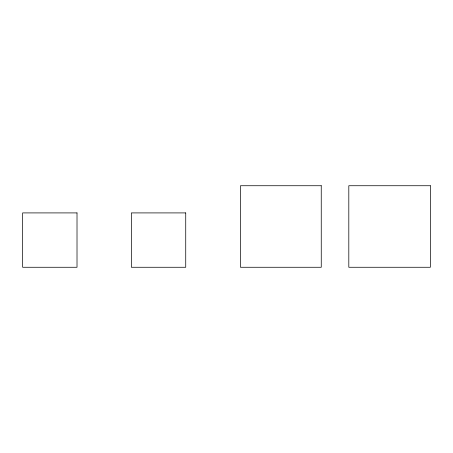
<?xml version="1.0" encoding="UTF-8"?>
<svg xmlns="http://www.w3.org/2000/svg" width="453" height="453" viewBox="0 0 453 453"><rect width="100%" height="100%" fill="white"/><g stroke="black" fill="none" stroke-linecap="round" stroke-linejoin="round"><path stroke-width="0.68" d="M321.245 185.73L240.475 185.73L240.475 267.27L321.262 267.27L321.245 185.73M430.35 185.73L348.81 185.73L348.81 267.27L430.35 267.27L430.35 185.73M77.01 212.91L22.65 212.91L22.65 267.27L77.01 267.27L77.01 212.91M185.73 212.91L131.37 212.91L131.37 267.27L185.73 267.27L185.73 212.91"/></g></svg>
